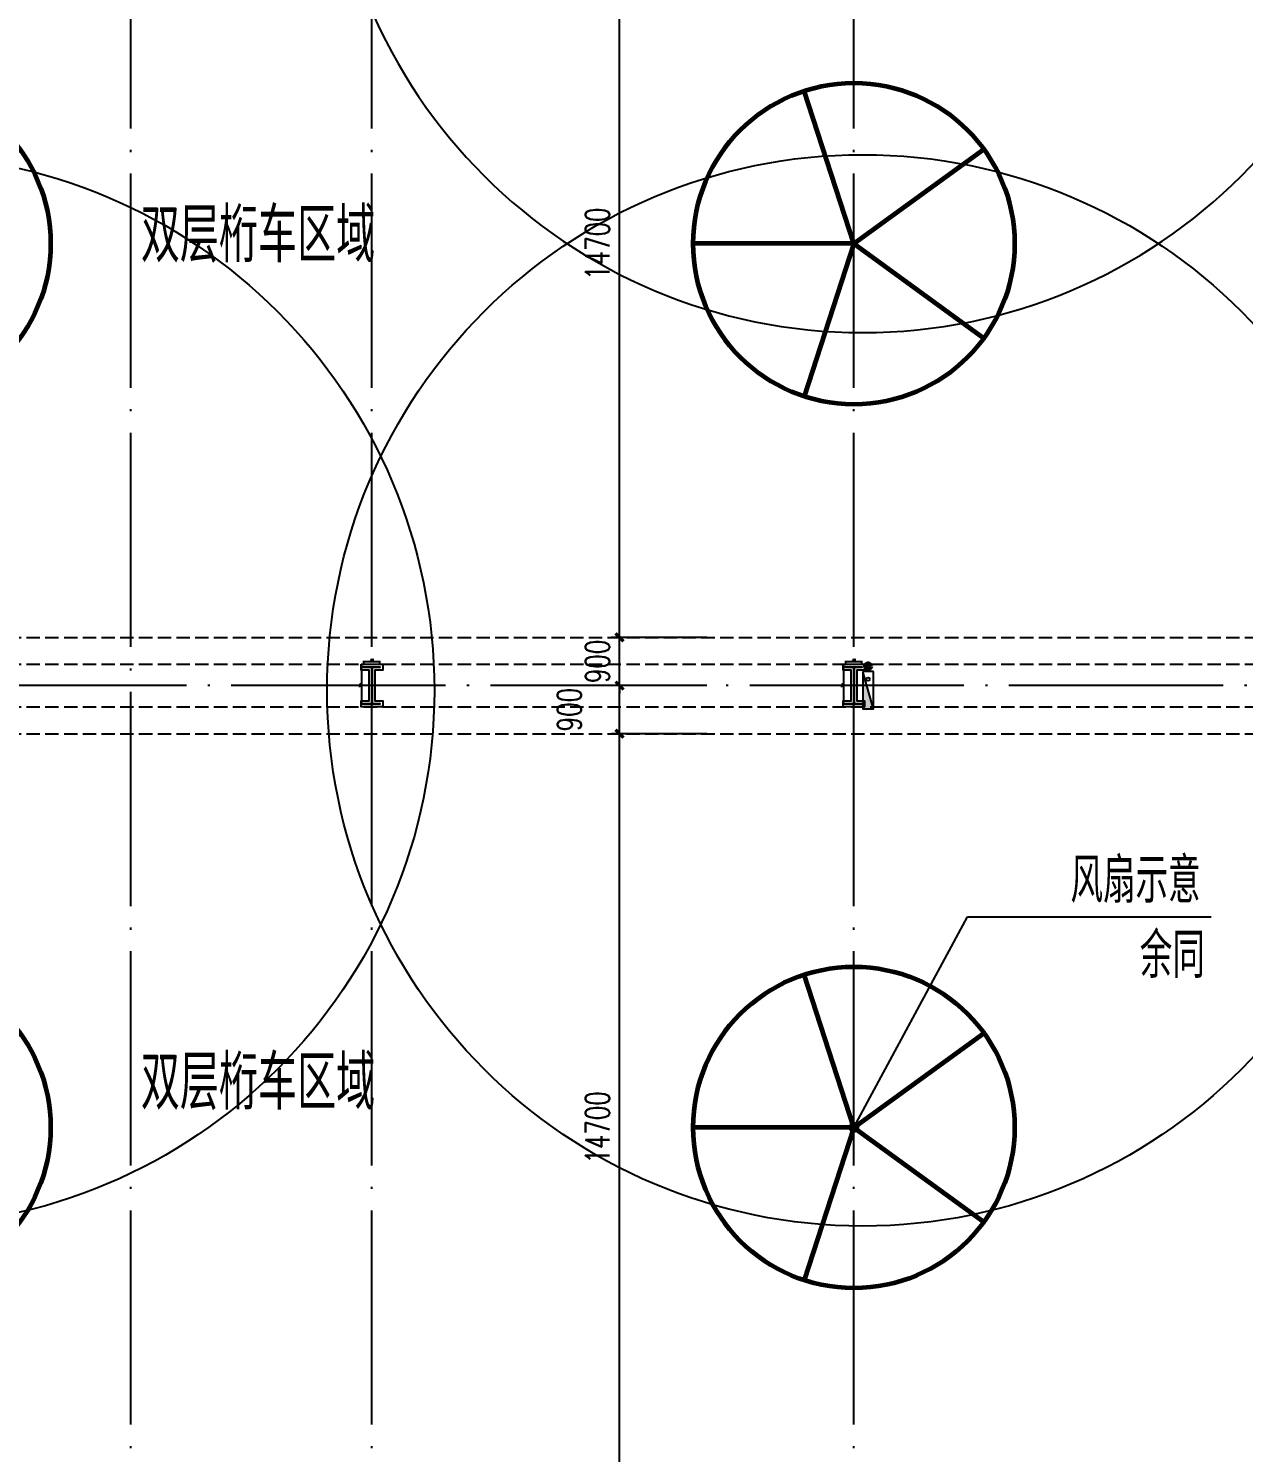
# Model space of a CAD drawing. Extents: x -1313754 to 847533, y 489853 to 941203.
# Drawn here: x -207268 to -184580, y 658751 to 685337 of the extents above; entities that cross this region are included whole.
import ezdxf

# ---------------------------------------------------------------- set-up
doc = ezdxf.new("R2010")
doc.units = 0
doc.header["$LTSCALE"] = 1000
doc.header["$MEASUREMENT"] = 0
doc.linetypes.add('DASH', pattern=[0.35, 0.25, -0.1])
doc.linetypes.add('DOTE', pattern=[2.42, 2, -0.2, 0.02, -0.2])
doc.layers.get('Defpoints').update_dxf_attribs({"color": 210})
for name, color, linetype in [('A-AXIS-DOTE', 14, 'DOTE'), ('A-AXIS-DP', 126, 'Continuous'), ('A-HATCH-2', 251, 'Continuous'), ('A-LIN-V', 9, 'Continuous'), ('A-WINDOW', 140, 'Continuous'), ('AS-COLN', 6, 'Continuous'), ('AS-WALL', 40, 'Continuous'), ('DIM_SYMB', 3, 'Continuous'), ('PUB_TEXT', 7, 'Continuous'), ('SB_ZF消火栓', 10, 'Continuous'), ('建-箭头', 3, 'Continuous')]:
    doc.layers.add(name, color=color, linetype=linetype)
doc.layers.add('LG-ZF消防', color=1, linetype='Continuous', lineweight=60)
doc.styles.add('_TCH_DIM', font='SIMPLEX', dxfattribs={"bigfont": 'GBCBIG'})
doc.styles.add('_TCH_DIM_T3', font='SIMPLEX', dxfattribs={"width": 0.705882, "bigfont": 'GBCBIG'})
doc.styles.get("Standard").update_dxf_attribs({"font": 'gbenor.shx', "bigfont": 'gbcbig.shx'})
doc.dimstyles.new('_TCH_ARCH&&10', dxfattribs={"dimtxt": 29.75, "dimasz": 10, "dimexe": 10, "dimexo": 10, "dimgap": 12.625, "dimtad": 1, "dimdec": 0, "dimzin": 0, "dimdsep": 46, "dimtxsty": '_TCH_DIM_T3', "dimblk": 'ARCHTICK', "dimcen": 0.09, "dimclrt": 7, "dimazin": 2, "dimtfac": 1, "dimtdec": 0, "dimtix": 1, "dimtmove": 2, "dimatfit": 3, "dimfxl": 0, "dimtolj": 1, "dimtzin": 0, "dimarcsym": 0})
doc.dimstyles.new('_TCH_ARCH&&150', dxfattribs={"dimtxt": 446.25, "dimasz": 150, "dimexe": 150, "dimexo": 150, "dimgap": 189.375, "dimtad": 1, "dimdec": 0, "dimzin": 0, "dimdsep": 46, "dimtxsty": '_TCH_DIM_T3', "dimblk": 'ARCHTICK', "dimcen": 0.09, "dimclrt": 7, "dimazin": 2, "dimtfac": 1, "dimtdec": 0, "dimtix": 1, "dimtmove": 2, "dimatfit": 3, "dimfxl": 0, "dimtolj": 1, "dimtzin": 0, "dimarcsym": 0})

# ---------------------------------------------------------------- blocks, each defined once
blk = doc.blocks.new('dote')
at = {"layer": 'A-AXIS-DOTE', "ltscale": 2}
for p, q in [((15382.2, -169748.9), (15382.2, -75950)), ((19882.2, -169748.9), (19882.2, -75950)), ((28882.2, -169748.9), (28882.2, -75950)), ((98696.4, -131750), (-75513.6, -131750))]:
    blk.add_line(p, q, dxfattribs=at)
blk = doc.blocks.new('_ArchTick')
at = {"color": 0, "linetype": 'ByBlock', "const_width": 0.4}
blk.add_lwpolyline([(-0.5, -0.5), (0.5, 0.5)], dxfattribs=at)
blk = doc.blocks.new('*D1765')
at = {"layer": 'A-AXIS-DP', "color": 0, "lineweight": -2}
for p, q in [((-195790, 766880), (-195790, 766929)), ((-195790, 766919), (-195490, 766919)), ((-195490, 766880), (-195490, 766929))]:
    blk.add_line(p, q, dxfattribs=at)
at = {"layer": 'Defpoints', "color": 0}
for p in [(-195790, 766870), (-195490, 766919), (-195490, 766870)]:
    blk.add_point(p, dxfattribs=at)
at = {"layer": 'A-AXIS-DP', "color": 0, "lineweight": -2, "xscale": 10, "yscale": 10, "zscale": 10, "rotation": 180}
blk.add_blockref('_ArchTick', (-195790, 766919), dxfattribs=at)
at = {"layer": 'A-AXIS-DP', "color": 0, "lineweight": -2, "xscale": 10, "yscale": 10, "zscale": 10}
blk.add_blockref('_ArchTick', (-195490, 766919), dxfattribs=at)
at = {"layer": 'A-AXIS-DP', "color": 7, "insert": (-195640, 766946), "char_height": 29.8, "attachment_point": 5, "style": '_TCH_DIM_T3'}
blk.add_mtext('\\A1;300', dxfattribs=at)
blk = doc.blocks.new('*D1766')
at = {"layer": 'A-AXIS-DP', "color": 0, "lineweight": -2}
for p, q in [((-195800, 766820), (-195841, 766820)), ((-195831, 766120), (-195831, 766820)), ((-195800, 766120), (-195841, 766120))]:
    blk.add_line(p, q, dxfattribs=at)
at = {"layer": 'Defpoints', "color": 0}
for p in [(-195831, 766820), (-195790, 766820), (-195790, 766120)]:
    blk.add_point(p, dxfattribs=at)
at = {"layer": 'A-AXIS-DP', "color": 0, "lineweight": -2, "xscale": 10, "yscale": 10, "zscale": 10}
for p, rotation in [((-195831, 766820), 90), ((-195831, 766120), 270)]:
    blk.add_blockref('_ArchTick', p, dxfattribs=dict(at, rotation=rotation))
at = {"layer": 'A-AXIS-DP', "color": 7, "insert": (-195859, 766470), "char_height": 29.8, "attachment_point": 5, "rotation": 90, "style": '_TCH_DIM_T3'}
blk.add_mtext('\\A1;700', dxfattribs=at)
blk = doc.blocks.new('*D1809')
at = {"layer": 'A-WINDOW', "color": 0, "lineweight": -2}
for p, q in [((-194600, 688670), (-196381, 688670)), ((-196231, 673970), (-196231, 688670)), ((-194600, 673970), (-196381, 673970))]:
    blk.add_line(p, q, dxfattribs=at)
at = {"layer": 'Defpoints', "color": 0}
for p in [(-196231, 688670), (-194450, 688670), (-194450, 673970)]:
    blk.add_point(p, dxfattribs=at)
at = {"layer": 'A-WINDOW', "color": 0, "lineweight": -2, "xscale": 150, "yscale": 150, "zscale": 150}
for p, rotation in [((-196231, 688670), 90), ((-196231, 673970), 270)]:
    blk.add_blockref('_ArchTick', p, dxfattribs=dict(at, rotation=rotation))
at = {"layer": 'A-WINDOW', "color": 7, "insert": (-196644, 681320), "char_height": 446.2, "attachment_point": 5, "rotation": 90, "style": '_TCH_DIM_T3'}
blk.add_mtext('\\A1;14700', dxfattribs=at)
blk = doc.blocks.new('*D1810')
at = {"layer": 'A-WINDOW', "color": 0, "lineweight": -2}
for p, q in [((-196231, 673970), (-196231, 674120)), ((-194600, 673970), (-196381, 673970)), ((-196231, 673070), (-196231, 673970)), ((-194600, 673070), (-196381, 673070)), ((-196231, 673070), (-196231, 672920))]:
    blk.add_line(p, q, dxfattribs=at)
at = {"layer": 'Defpoints', "color": 0}
for p in [(-196231, 673970), (-194450, 673970), (-194450, 673070)]:
    blk.add_point(p, dxfattribs=at)
at = {"layer": 'A-WINDOW', "color": 0, "lineweight": -2, "xscale": 150, "yscale": 150, "zscale": 150}
for p, rotation in [((-196231, 673970), 270), ((-196231, 673070), 90)]:
    blk.add_blockref('_ArchTick', p, dxfattribs=dict(at, rotation=rotation))
at = {"layer": 'A-WINDOW', "color": 7, "insert": (-196644, 673520), "char_height": 446.2, "attachment_point": 5, "rotation": 90, "style": '_TCH_DIM_T3'}
blk.add_mtext('\\A1;900', dxfattribs=at)
blk = doc.blocks.new('*D1811')
at = {"layer": 'A-WINDOW', "color": 0, "lineweight": -2}
for p, q in [((-194600, 673070), (-196381, 673070)), ((-196231, 672170), (-196231, 673070)), ((-194600, 672170), (-196381, 672170))]:
    blk.add_line(p, q, dxfattribs=at)
at = {"layer": 'Defpoints', "color": 0}
for p in [(-196231, 673070), (-194450, 673070), (-194450, 672170)]:
    blk.add_point(p, dxfattribs=at)
at = {"layer": 'A-WINDOW', "color": 0, "lineweight": -2, "xscale": 150, "yscale": 150, "zscale": 150}
for p, rotation in [((-196231, 673070), 90), ((-196231, 672170), 270)]:
    blk.add_blockref('_ArchTick', p, dxfattribs=dict(at, rotation=rotation))
at = {"layer": 'A-WINDOW', "color": 7, "insert": (-197169, 672620), "char_height": 446.2, "attachment_point": 5, "rotation": 90, "style": '_TCH_DIM_T3'}
blk.add_mtext('\\A1;900', dxfattribs=at)
blk = doc.blocks.new('*D1812')
at = {"layer": 'A-WINDOW', "color": 0, "lineweight": -2}
for p, q in [((-194600, 672170), (-196381, 672170)), ((-196231, 657470), (-196231, 672170)), ((-194600, 657470), (-196381, 657470))]:
    blk.add_line(p, q, dxfattribs=at)
at = {"layer": 'Defpoints', "color": 0}
for p in [(-196231, 672170), (-194450, 672170), (-194450, 657470)]:
    blk.add_point(p, dxfattribs=at)
at = {"layer": 'A-WINDOW', "color": 0, "lineweight": -2, "xscale": 150, "yscale": 150, "zscale": 150}
for p, rotation in [((-196231, 672170), 90), ((-196231, 657470), 270)]:
    blk.add_blockref('_ArchTick', p, dxfattribs=dict(at, rotation=rotation))
at = {"layer": 'A-WINDOW', "color": 7, "insert": (-196644, 664820), "char_height": 446.2, "attachment_point": 5, "rotation": 90, "style": '_TCH_DIM_T3'}
blk.add_mtext('\\A1;14700', dxfattribs=at)
blk = doc.blocks.new('w4324324')
at = {"layer": 'A-HATCH-2', "lineweight": 60}
for q in [(-1694760, 686605), (-1697614, 684532), (-1691907, 684532), (-1696524, 681178), (-1692997, 681178)]:
    blk.add_line((-1694760, 683605), q, dxfattribs=at)
blk.add_circle((-1694760, 683605), 3000, dxfattribs=at)
blk = doc.blocks.new('ner546')
at = {"layer": 'A-LIN-V'}
for p in [(581780, 7256), (598280, 7256), (581780, -10744), (598280, -10744)]:
    blk.add_blockref('w4324324', p, dxfattribs=at)
blk = doc.blocks.new('A$C5D961328')
at = {"layer": 'SB_ZF消火栓'}
blk.add_hatch(color=256, dxfattribs=at).paths.add_polyline_path([(0, 40), (700, 40), (700, 240)])
at = {"layer": 'A-LIN-V', "ltscale": 500}
blk.add_circle((350, 40), 10001, dxfattribs=at)
at = {"layer": 'SB_ZF消火栓'}
for p, q in [((700, 240), (0, 240)), ((0, 240), (0, 40)), ((700, 240), (0, 40)), ((0, 40), (700, 40)), ((700, 240), (700, 40))]:
    blk.add_line(p, q, dxfattribs=at)
at = {"layer": 'SB_ZF消火栓', "color": 1}
blk.add_circle((140, 140), 32.5, dxfattribs=at)
blk = doc.blocks.new('43242343')
at = {"layer": 'LG-ZF消防', "linetype": 'Continuous'}
blk.add_circle((-191590, 673430), 50, dxfattribs=at)
blk = doc.blocks.new('234243242332')
at = {"layer": 'LG-ZF消防', "linetype": 'Continuous'}
blk.add_blockref('43242343', (0, 0), dxfattribs=at)
at = {"layer": 'SB_ZF消火栓', "xscale": -1, "rotation": 270}
blk.add_blockref('A$C5D961328', (-191730, 689310), dxfattribs=at)
at = {"layer": 'SB_ZF消火栓', "rotation": 270}
for p in [(-209730, 673330), (-191730, 673330)]:
    blk.add_blockref('A$C5D961328', p, dxfattribs=at)
blk = doc.blocks.new('nt66')
at = {"layer": 'A-HATCH-2'}
blk.add_lwpolyline([(-195840, 766870), (-195440, 766870), (-195440, 766758), (-195586, 766758), (-195586, 766182), (-195440, 766182), (-195440, 766070), (-195840, 766070), (-195840, 766182), (-195694, 766182), (-195694, 766758), (-195840, 766758)], close=True, dxfattribs=at)
at = {"layer": 'AS-COLN'}
blk.add_lwpolyline([(-195790, 766820), (-195490, 766820), (-195490, 766808), (-195636, 766808), (-195636, 766132), (-195490, 766132), (-195490, 766120), (-195790, 766120), (-195790, 766132), (-195644, 766132), (-195644, 766808), (-195790, 766808)], close=True, dxfattribs=at)
at = {"layer": 'A-AXIS-DP'}
for p1, p2, distance, picture, middle in [((-195790, 766120), (-195790, 766820), 41.2, '*D1766', (-195858.7, 766470)), ((-195790, 766870), (-195490, 766870), 48.8, '*D1765', (-195640, 766946.2))]:
    dim = blk.add_aligned_dim(p1=p1, p2=p2, distance=distance, dimstyle='_TCH_ARCH&&10', dxfattribs=at)
    dim.commit()
    dim.dimension.update_dxf_attribs({"geometry": picture, "text_midpoint": middle})
blk = doc.blocks.new('33333')
for p in [(-5214, -93400), (3786, -93400)]:
    blk.add_blockref('nt66', p)
blk = doc.blocks.new('w42343')
at = {"layer": 'A-HATCH-2', "linetype": 'DASH'}
for p, q in [((-263654.2, 673970), (-128354.2, 673970)), ((-263654.2, 673470), (-128354.2, 673470)), ((-263654.2, 672670), (-128354.2, 672670)), ((-263654.2, 672170), (-128354.2, 672170))]:
    blk.add_line(p, q, dxfattribs=at)
at = {"layer": 'A-WINDOW'}
for p1, p2, picture, middle in [((-194450, 673970), (-194450, 688670), '*D1809', (-196643.7, 681320)), ((-194450, 673070), (-194450, 673970), '*D1810', (-196643.7, 673520)), ((-194450, 657470), (-194450, 672170), '*D1812', (-196643.7, 664820))]:
    dim = blk.add_aligned_dim(p1=p1, p2=p2, distance=1781.3, dimstyle='_TCH_ARCH&&150', dxfattribs=at)
    dim.commit()
    dim.dimension.update_dxf_attribs({"geometry": picture, "text_midpoint": middle})
dim = blk.add_linear_dim(base=(-196231.2, 673070), p1=(-194450, 672170), p2=(-194450, 673070), angle=90, dimstyle='_TCH_ARCH&&150', dxfattribs=at)
dim.commit()
dim.dimension.update_dxf_attribs({"geometry": '*D1811', "text_midpoint": (-197168.7, 672620), "dimtype": 161})

msp = doc.modelspace()

# ---------------------------------------------------------------- linework, layer by layer
at = {"layer": 'DIM_SYMB'}
for p, q in [((-191854.2, 664820), (-189734.2, 668750)), ((-189734.2, 668750), (-185184.2, 668750))]:
    msp.add_line(p, q, dxfattribs=at)
at = {"layer": 'DIM_SYMB', "const_width": 100}
msp.add_lwpolyline([(-191877.9, 664776, 1), (-191830.4, 664864, 1)], format="xyb", close=True, dxfattribs=at)
at = {"layer": '建-箭头'}
for points in [[(-187046.4, 681738.9, 0, 0, 0), (-180146.4, 681738.9, 0, 240, 0), (-181046.4, 681738.9, 0, 0, 0)], [(-187046.4, 664693.9, 0, 0, 0), (-180146.4, 664693.9, 0, 240, 0), (-181046.4, 664693.9, 0, 0, 0)]]:
    msp.add_lwpolyline(points, format="xyseb", dxfattribs=at)

# ---------------------------------------------------------------- block references
at = {"layer": 'A-LIN-V', "rotation": 90.00000000000001}
msp.add_blockref('ner546', (481006.5, 1777800), dxfattribs=at)
at = {"layer": 'A-WINDOW'}
for name in ['33333', 'w42343']:
    msp.add_blockref(name, (0, 0), dxfattribs=at)
at = {"layer": 'AS-WALL'}
msp.add_blockref('dote', (-220736.4, 804820), dxfattribs=at)
at = {"layer": 'SB_ZF消火栓', "linetype": 'Continuous'}
msp.add_blockref('234243242332', (0, 0), dxfattribs=at)

# ---------------------------------------------------------------- texts
at = {"layer": 'PUB_TEXT'}
for p in [(-205169.3, 680973.1), (-205169.3, 665153.1)]:
    msp.add_text('双层桁车区域', height=1012.77, dxfattribs=at).set_placement(p)
at = {"layer": 'PUB_TEXT', "style": '_TCH_DIM'}
for s, p in [('风扇示意', (-187811, 669012.5)), ('余同', (-186517.2, 667612.5))]:
    msp.add_text(s, height=843.97, dxfattribs=at).set_placement(p)

doc.saveas('drawing.dxf')
